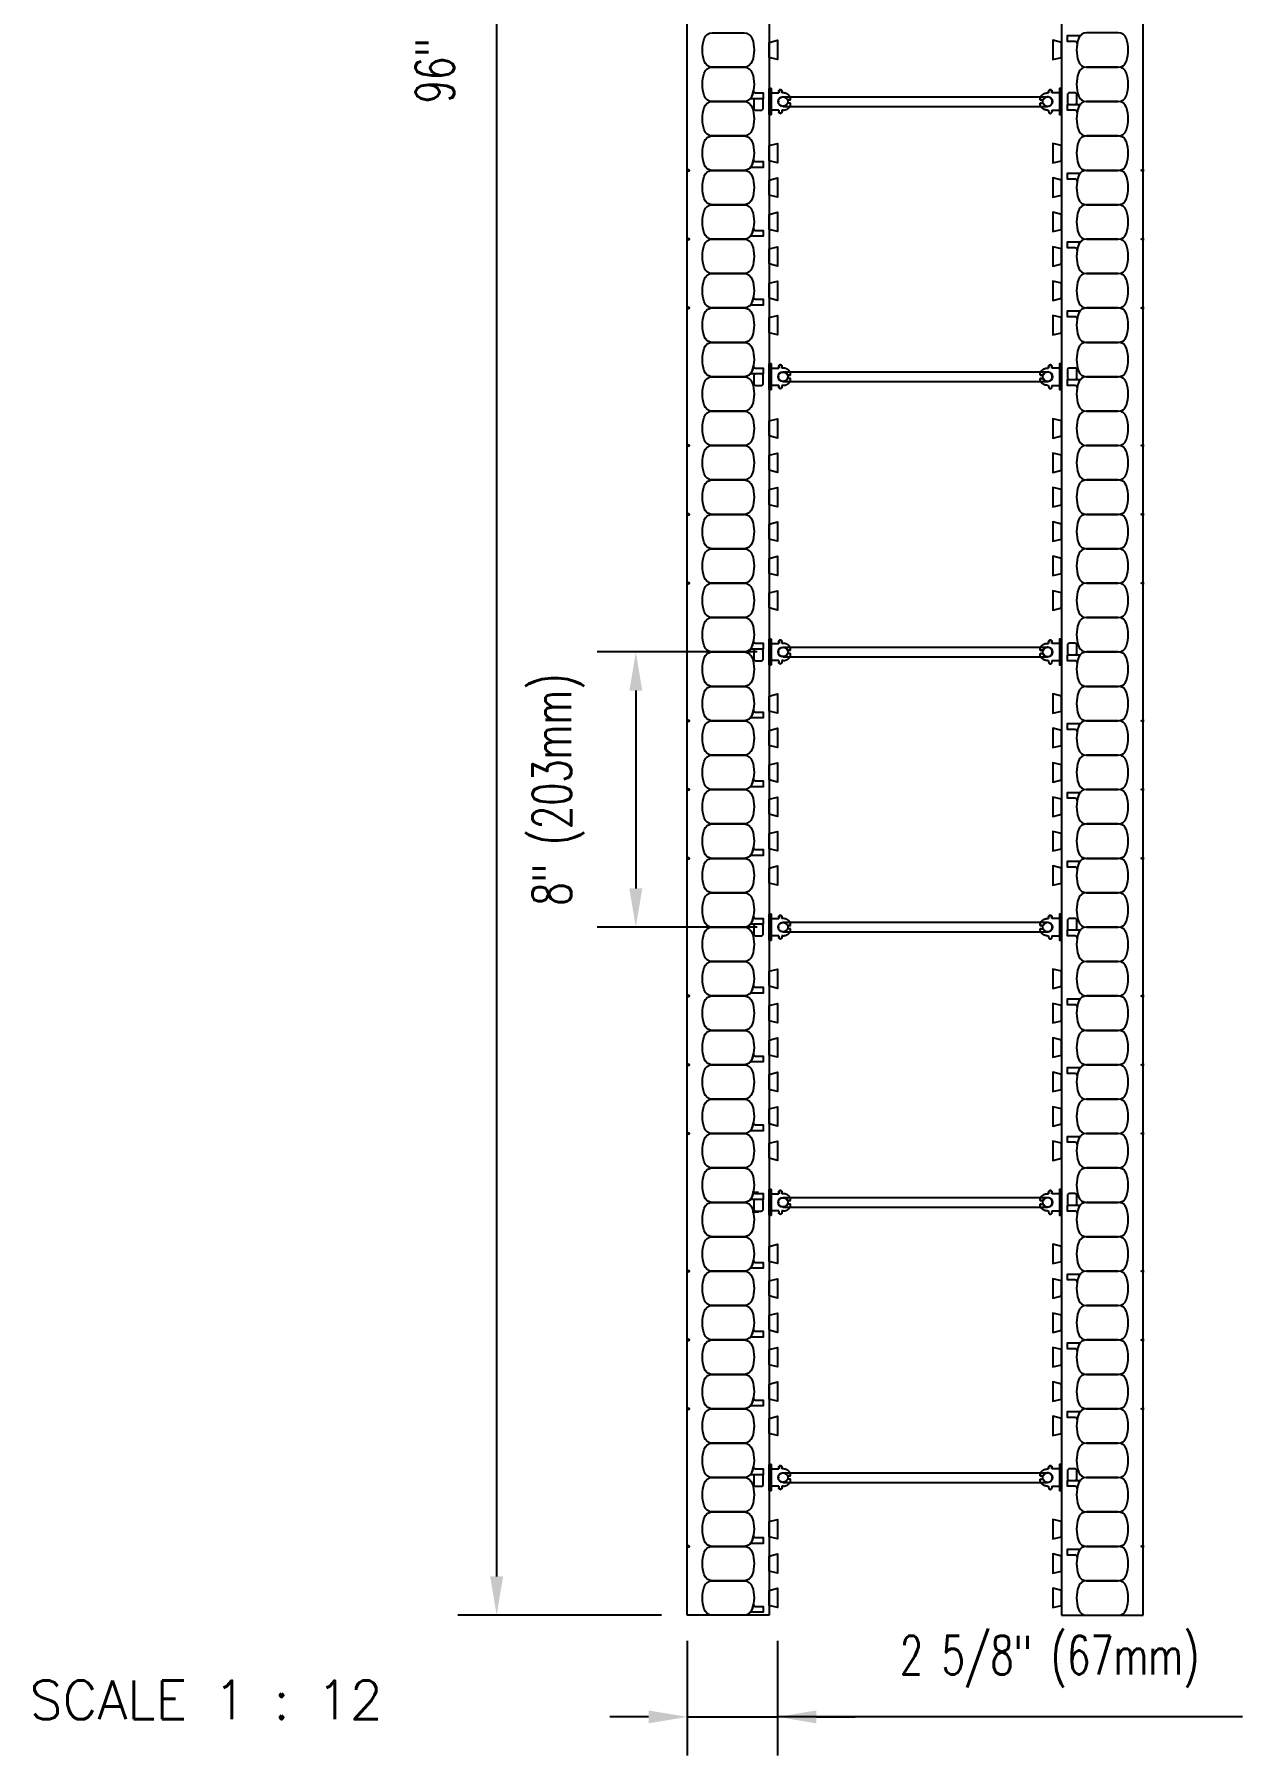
# Model space of a CAD drawing. Header units: inches. Extents: x 96 to 248, y 62 to 162.
# Drawn here: x 213 to 248.1, y 61.9 to 112 of the extents above; entities that cross this region are included whole.
import ezdxf

# ---------------------------------------------------------------- set-up
doc = ezdxf.new("R2010")
doc.units = ezdxf.units.IN
doc.header["$MEASUREMENT"] = 0
for name, color, linetype in [('line25', 2, 'Continuous'), ('LINE50', 5, 'Continuous'), ('LINE9', 9, 'Continuous'), ('TEXT', 4, 'Continuous')]:
    doc.layers.add(name, color=color, linetype=linetype)
doc.styles.add('DIM', font='romans.shx', dxfattribs={"width": 0.7})
doc.styles.add('ROMANS', font='romans.shx', dxfattribs={"height": 0.75})
doc.dimstyles.new('ext_12', dxfattribs={"dimscale": 12, "dimtxt": 0.09375, "dimasz": 0.09375, "dimexe": 0.09375, "dimexo": 0.0625, "dimgap": 0.0625, "dimtad": 1, "dimdec": 1, "dimzin": 2, "dimdsep": 46, "dimlunit": 4, "dimtxsty": 'DIM', "dimcen": 0.09, "dimdle": 0.09375, "dimclrt": 4, "dimadec": 0, "dimazin": 0, "dimtfac": 1, "dimtdec": 1, "dimtmove": 2, "dimatfit": 3, "dimfxl": 0, "dimfrac": 2, "dimtolj": 1, "dimtzin": 0, "dimarcsym": 0})

# ---------------------------------------------------------------- blocks, each defined once
blk = doc.blocks.new('*D9')
at = {"layer": 'Defpoints', "color": 0}
for p in [(232.007, 162.002), (226.465, 66.002), (232.007, 66.002)]:
    blk.add_point(p, dxfattribs=at)
at = {"layer": 'TEXT', "color": 0, "lineweight": -2}
for p, q in [((231.257, 162.002), (225.34, 162.002)), ((226.465, 160.877), (226.465, 67.127)), ((231.257, 66.002), (225.34, 66.002))]:
    blk.add_line(p, q, dxfattribs=at)
at = {"layer": 'TEXT', "color": 0}
for points in [[(226.278, 160.877), (226.653, 160.877), (226.465, 162.002)], [(226.278, 67.127), (226.653, 67.127), (226.465, 66.002)]]:
    blk.add_solid(points, dxfattribs=at)
at = {"layer": 'TEXT', "color": 4, "insert": (224.858, 114.002), "char_height": 1.125, "attachment_point": 5, "rotation": 90, "style": 'DIM'}
blk.add_mtext('\\A1;96" (2438mm) ', dxfattribs=at)
blk = doc.blocks.new('*D10')
at = {"layer": 'Defpoints', "color": 0}
for p in [(234.788, 94.002), (230.51, 86.002), (234.788, 86.002)]:
    blk.add_point(p, dxfattribs=at)
at = {"layer": 'TEXT', "color": 0, "lineweight": -2}
for p, q in [((234.038, 94.002), (229.385, 94.002)), ((230.51, 92.877), (230.51, 87.127)), ((234.038, 86.002), (229.385, 86.002))]:
    blk.add_line(p, q, dxfattribs=at)
at = {"layer": 'TEXT', "color": 0}
for points in [[(230.323, 92.877), (230.698, 92.877), (230.51, 94.002)], [(230.323, 87.127), (230.698, 87.127), (230.51, 86.002)]]:
    blk.add_solid(points, dxfattribs=at)
at = {"layer": 'TEXT', "color": 4, "insert": (228.26, 90.002), "char_height": 1.125, "attachment_point": 5, "rotation": 90, "style": 'DIM'}
blk.add_mtext('\\A1;8" (203mm) ', dxfattribs=at)
blk = doc.blocks.new('WEB_CENTRE_TOP')
for p, q in [((-0.141, 0), (-0.141, 7.688)), ((0.141, 0), (0.141, 7.688))]:
    blk.add_line(p, q)
for centre in [(0, 7.688), (0, 0)]:
    blk.add_circle(centre, 0.141)
blk = doc.blocks.new('Connector')
blk.add_point((0.271, 0))
at = {"layer": 'LINE9'}
for p, q in [((0, 0.375), (0, -0.375)), ((0.062, -0.375), (0.062, 0.375)), ((0.281, 0.25), (0.062, 0.25))]:
    blk.add_line(p, q, dxfattribs=at)
for points, weights in [([(0.007, 0.375), (0.004, 0.375), (0, 0.375)], [1, 0.972587069138, 0.950305488115]), ([(0.327, 0.343), (0.308, 0.343), (0.281, 0.317), (0.281, 0.297)], [1, 0.85355339, 0.85355339, 1]), ([(0.328, 0.343), (0.327, 0.343), (0.327, 0.343)], [1, 0.70710678, 1]), ([(0.375, 0.297), (0.375, 0.317), (0.348, 0.343), (0.329, 0.343)], [1, 0.85355339, 0.85355339, 1]), ([(0.406, 0.25), (0.546, 0.25), (0.619, 0.131)], [0.958404415409, 0.794674173519, 0.864651571113]), ([(0.619, 0.052), (0.612, 0.049), (0.604, 0.049)], [0.83615024178, 0.892081430621, 1]), ([(0, -0.375), (0.004, -0.375), (0.007, -0.375)], [0.950305488115, 0.972587069138, 1]), ([(0.281, -0.297), (0.281, -0.317), (0.308, -0.343), (0.327, -0.343)], [1, 0.85355339, 0.85355339, 1]), ([(0.327, -0.343), (0.281, -0.343), (0.281, -0.297)], [1, 0.70710678, 1]), ([(0.329, -0.343), (0.348, -0.343), (0.375, -0.317), (0.375, -0.297)], [1, 0.85355339, 0.85355339, 1]), ([(0.375, -0.297), (0.375, -0.343), (0.329, -0.343)], [1, 0.70710678, 1]), ([(0.619, -0.131), (0.546, -0.25), (0.406, -0.25)], [0.864651574428, 0.794674169686, 0.958404415195]), ([(0.604, -0.049), (0.612, -0.049), (0.619, -0.052)], [1, 0.89208144177, 0.836150253337])]:
    blk.add_rational_spline(points, weights, degree=2, dxfattribs=at)
for points, degree in [([(0, 0.375), (0.002, 0.375), (0.005, 0.375), (0.007, 0.375)], 3), ([(0.007, 0.375), (0.021, 0.375), (0.051, 0.375), (0.062, 0.375), (0.062, 0.375)], 3), ([(0.281, 0.25), (0.281, 0.297)], 1), ([(0.327, 0.343), (0.327, 0.343), (0.328, 0.343), (0.328, 0.343)], 3), ([(0.328, 0.343), (0.329, 0.343), (0.329, 0.343), (0.329, 0.343)], 3), ([(0.375, 0.25), (0.375, 0.297)], 1), ([(0.406, 0.25), (0.375, 0.25)], 1), ([(0.406, 0.25), (0.406, 0.25)], 1), ([(0.406, 0.25), (0.406, 0.25)], 1), ([(0.406, 0.25), (0.406, 0.25)], 1), ([(0.406, 0.25), (0.406, 0.25)], 1), ([(0.406, 0.25), (0.406, 0.25)], 1), ([(0.406, 0.25), (0.406, 0.25)], 1), ([(0.406, 0.25), (0.406, 0.25)], 1), ([(0.406, 0.25), (0.406, 0.25)], 1), ([(0.406, 0.25), (0.406, 0.25)], 1), ([(0.406, 0.25), (0.406, 0.25)], 1), ([(0.406, 0.25), (0.406, 0.25)], 1), ([(0.406, 0.25), (0.406, 0.25)], 1), ([(0.406, 0.25), (0.406, 0.25)], 1), ([(0.406, 0.25), (0.406, 0.25)], 1), ([(0.406, 0.25), (0.406, 0.25)], 1), ([(0.406, 0.25), (0.406, 0.25)], 1), ([(0.406, 0.25), (0.406, 0.25)], 1), ([(0.406, 0.25), (0.406, 0.25)], 1), ([(0.406, 0.25), (0.406, 0.25)], 1), ([(0.406, 0.25), (0.406, 0.25)], 1), ([(0.406, 0.25), (0.406, 0.25)], 1), ([(0.406, 0.25), (0.406, 0.25)], 1), ([(0.406, 0.25), (0.406, 0.25)], 1), ([(0.406, 0.25), (0.406, 0.25)], 1), ([(0.604, 0.049), (0.532, 0.049)], 1), ([(0.532, 0.049), (0.532, 0.049)], 1), ([(0.532, 0.049), (0.532, 0.049)], 1), ([(0.532, 0.049), (0.532, 0.049)], 1), ([(0.532, 0.049), (0.532, 0.049)], 1), ([(0.532, 0.049), (0.532, 0.049)], 1), ([(0.532, 0.049), (0.532, 0.049)], 1), ([(0.532, 0.049), (0.532, 0.049)], 1), ([(0.532, 0.049), (0.532, 0.049)], 1), ([(0.532, 0.049), (0.532, 0.049)], 1), ([(0.532, 0.049), (0.532, 0.049)], 1), ([(0.604, 0.049), (0.609, 0.049), (0.614, 0.05), (0.619, 0.052)], 3), ([(0.604, 0.049), (0.604, 0.049)], 1), ([(0.604, 0.049), (0.604, 0.049)], 1), ([(0.604, 0.049), (0.604, 0.049)], 1), ([(0.604, 0.049), (0.604, 0.049)], 1), ([(0.619, 0.131), (0.619, 0.052)], 1), ([(0.619, 0.131), (0.619, 0.131)], 1), ([(0.619, 0.131), (0.619, 0.131)], 1), ([(0.619, 0.131), (0.619, 0.131)], 1), ([(0.619, 0.131), (0.619, 0.131)], 1), ([(0.007, -0.375), (0.005, -0.375), (0.002, -0.375), (0, -0.375)], 3), ([(0.062, -0.375), (0.062, -0.375), (0.051, -0.375), (0.021, -0.375), (0.007, -0.375)], 3), ([(0.062, -0.25), (0.281, -0.25)], 1), ([(0.281, -0.297), (0.281, -0.25)], 1), ([(0.281, -0.25), (0.281, -0.297)], 1), ([(0.328, -0.343), (0.328, -0.343), (0.327, -0.343), (0.327, -0.343)], 3), ([(0.329, -0.343), (0.329, -0.343), (0.329, -0.343), (0.328, -0.343)], 3), ([(0.375, -0.25), (0.375, -0.297)], 1), ([(0.375, -0.297), (0.375, -0.25)], 1), ([(0.406, -0.25), (0.375, -0.25)], 1), ([(0.406, -0.25), (0.406, -0.25)], 1), ([(0.406, -0.25), (0.406, -0.25)], 1), ([(0.406, -0.25), (0.406, -0.25)], 1), ([(0.406, -0.25), (0.406, -0.25)], 1), ([(0.406, -0.25), (0.406, -0.25)], 1), ([(0.406, -0.25), (0.406, -0.25)], 1), ([(0.406, -0.25), (0.406, -0.25)], 1), ([(0.406, -0.25), (0.406, -0.25)], 1), ([(0.406, -0.25), (0.406, -0.25)], 1), ([(0.406, -0.25), (0.406, -0.25)], 1), ([(0.406, -0.25), (0.406, -0.25)], 1), ([(0.532, -0.049), (0.604, -0.049)], 1), ([(0.604, -0.049), (0.58, -0.049), (0.556, -0.049), (0.532, -0.049)], 3), ([(0.532, -0.049), (0.532, -0.049)], 1), ([(0.532, -0.049), (0.532, -0.049)], 1), ([(0.532, -0.049), (0.532, -0.049)], 1), ([(0.532, -0.049), (0.532, -0.049)], 1), ([(0.619, -0.052), (0.614, -0.05), (0.609, -0.049), (0.604, -0.049)], 3), ([(0.604, -0.049), (0.604, -0.049)], 1), ([(0.604, -0.049), (0.604, -0.049)], 1), ([(0.604, -0.049), (0.604, -0.049)], 1), ([(0.604, -0.049), (0.604, -0.049)], 1), ([(0.604, -0.049), (0.604, -0.049)], 1), ([(0.604, -0.049), (0.604, -0.049)], 1), ([(0.604, -0.049), (0.604, -0.049)], 1), ([(0.604, -0.049), (0.604, -0.049)], 1), ([(0.619, -0.052), (0.619, -0.131)], 1), ([(0.619, -0.131), (0.619, -0.131)], 1), ([(0.619, -0.131), (0.619, -0.131)], 1), ([(0.619, -0.131), (0.619, -0.131)], 1), ([(0.619, -0.131), (0.619, -0.131)], 1)]:
    blk.add_open_spline(points, degree=degree, dxfattribs=at)
for points, weights, knots in [([(0.062, 0.375), (0.062, 0.375), (0.046, 0.375), (0.03, 0.375), (0.007, 0.375)], [0.868718858569, 0.861102746415, 1, 0.861102734288, 0.868718859898], [0, 0, 0, 0.5, 0.5, 1, 1, 1]), ([(0.532, 0.049), (0.472, 0.203), (0.333, 0.113), (0.157, 0), (0.333, -0.113), (0.472, -0.203), (0.532, -0.049)], [0.899508922286, 0.599718215298, 1, 0.54226024, 1, 0.599718224335, 0.899508908749], [0, 0, 0, 0.318112, 0.318112, 0.681888, 0.681888, 1, 1, 1]), ([(0.007, -0.375), (0.03, -0.375), (0.046, -0.375), (0.062, -0.375), (0.062, -0.375)], [0.868718859319, 0.861102739573, 1, 0.861102742958, 0.868718858948], [0, 0, 0, 0.5, 0.5, 1, 1, 1])]:
    blk.add_rational_spline(points, weights, degree=2, knots=knots, dxfattribs=at)
blk = doc.blocks.new('*D16')
at = {"layer": 'Defpoints', "color": 0}
for p in [(232.007, 66.002), (234.632, 66.002), (234.632, 63.045)]:
    blk.add_point(p, dxfattribs=at)
at = {"layer": 'TEXT', "color": 0, "lineweight": -2}
for p, q in [((232.007, 65.252), (232.007, 61.92)), ((234.632, 65.252), (234.632, 61.92)), ((230.882, 63.045), (229.757, 63.045)), ((232.007, 63.045), (234.632, 63.045)), ((232.007, 63.045), (234.632, 63.045)), ((248.141, 63.045), (234.632, 63.045)), ((235.757, 63.045), (236.882, 63.045))]:
    blk.add_line(p, q, dxfattribs=at)
at = {"layer": 'TEXT', "color": 0}
for points in [[(230.882, 63.232), (230.882, 62.857), (232.007, 63.045)], [(235.757, 63.232), (235.757, 62.857), (234.632, 63.045)]]:
    blk.add_solid(points, dxfattribs=at)
at = {"layer": 'TEXT', "color": 4, "insert": (242.535, 64.652), "char_height": 1.125, "attachment_point": 5, "style": 'DIM'}
blk.add_mtext('\\A1;2 5/8" (67mm)', dxfattribs=at)

msp = doc.modelspace()

# ---------------------------------------------------------------- linework, layer by layer
at = {"layer": 'line25'}
for p, q in [((234.382, 133.627), (234.382, 66.002)), ((242.882, 133.627), (242.882, 66.002))]:
    msp.add_line(p, q, dxfattribs=at)
for points in [[(234.382, 111.721), (234.632, 111.783), (234.632, 111.221), (234.382, 111.283)], [(242.882, 111.721), (242.632, 111.783), (242.632, 111.221), (242.882, 111.283)], [(234.382, 108.721), (234.632, 108.783), (234.632, 108.221), (234.382, 108.283)], [(242.882, 108.721), (242.632, 108.783), (242.632, 108.221), (242.882, 108.283)], [(234.382, 107.721), (234.632, 107.783), (234.632, 107.221), (234.382, 107.283)], [(242.882, 107.721), (242.632, 107.783), (242.632, 107.221), (242.882, 107.283)], [(234.382, 106.721), (234.632, 106.783), (234.632, 106.221), (234.382, 106.283)], [(242.882, 106.721), (242.632, 106.783), (242.632, 106.221), (242.882, 106.283)], [(234.382, 105.721), (234.632, 105.783), (234.632, 105.221), (234.382, 105.283)], [(242.882, 105.721), (242.632, 105.783), (242.632, 105.221), (242.882, 105.283)], [(234.382, 104.721), (234.632, 104.783), (234.632, 104.221), (234.382, 104.283)], [(242.882, 104.721), (242.632, 104.783), (242.632, 104.221), (242.882, 104.283)], [(234.382, 103.721), (234.632, 103.783), (234.632, 103.221), (234.382, 103.283)], [(242.882, 103.721), (242.632, 103.783), (242.632, 103.221), (242.882, 103.283)], [(234.382, 100.721), (234.632, 100.783), (234.632, 100.221), (234.382, 100.283)], [(242.882, 100.721), (242.632, 100.783), (242.632, 100.221), (242.882, 100.283)], [(234.382, 99.721), (234.632, 99.783), (234.632, 99.221), (234.382, 99.283)], [(242.882, 99.721), (242.632, 99.783), (242.632, 99.221), (242.882, 99.283)], [(234.382, 98.721), (234.632, 98.783), (234.632, 98.221), (234.382, 98.283)], [(242.882, 98.721), (242.632, 98.783), (242.632, 98.221), (242.882, 98.283)], [(234.382, 97.721), (234.632, 97.783), (234.632, 97.221), (234.382, 97.283)], [(242.882, 97.721), (242.632, 97.783), (242.632, 97.221), (242.882, 97.283)], [(234.382, 96.721), (234.632, 96.783), (234.632, 96.221), (234.382, 96.283)], [(242.882, 96.721), (242.632, 96.783), (242.632, 96.221), (242.882, 96.283)], [(234.382, 95.721), (234.632, 95.783), (234.632, 95.221), (234.382, 95.283)], [(242.882, 95.721), (242.632, 95.783), (242.632, 95.221), (242.882, 95.283)], [(234.382, 92.721), (234.632, 92.783), (234.632, 92.221), (234.382, 92.283)], [(242.882, 92.721), (242.632, 92.783), (242.632, 92.221), (242.882, 92.283)], [(234.382, 91.721), (234.632, 91.783), (234.632, 91.221), (234.382, 91.283)], [(242.882, 91.721), (242.632, 91.783), (242.632, 91.221), (242.882, 91.283)], [(234.382, 90.721), (234.632, 90.783), (234.632, 90.221), (234.382, 90.283)], [(242.882, 90.721), (242.632, 90.783), (242.632, 90.221), (242.882, 90.283)], [(234.382, 89.721), (234.632, 89.783), (234.632, 89.221), (234.382, 89.283)], [(242.882, 89.721), (242.632, 89.783), (242.632, 89.221), (242.882, 89.283)], [(234.382, 88.721), (234.632, 88.783), (234.632, 88.221), (234.382, 88.283)], [(242.882, 88.721), (242.632, 88.783), (242.632, 88.221), (242.882, 88.283)], [(234.382, 87.721), (234.632, 87.783), (234.632, 87.221), (234.382, 87.283)], [(242.882, 87.721), (242.632, 87.783), (242.632, 87.221), (242.882, 87.283)], [(234.382, 84.721), (234.632, 84.783), (234.632, 84.221), (234.382, 84.283)], [(242.882, 84.721), (242.632, 84.783), (242.632, 84.221), (242.882, 84.283)], [(234.382, 83.721), (234.632, 83.783), (234.632, 83.221), (234.382, 83.283)], [(242.882, 83.721), (242.632, 83.783), (242.632, 83.221), (242.882, 83.283)], [(234.382, 82.721), (234.632, 82.783), (234.632, 82.221), (234.382, 82.283)], [(242.882, 82.721), (242.632, 82.783), (242.632, 82.221), (242.882, 82.283)], [(234.382, 81.721), (234.632, 81.783), (234.632, 81.221), (234.382, 81.283)], [(242.882, 81.721), (242.632, 81.783), (242.632, 81.221), (242.882, 81.283)], [(234.382, 80.721), (234.632, 80.783), (234.632, 80.221), (234.382, 80.283)], [(242.882, 80.721), (242.632, 80.783), (242.632, 80.221), (242.882, 80.283)], [(234.382, 79.721), (234.632, 79.783), (234.632, 79.221), (234.382, 79.283)], [(242.882, 79.721), (242.632, 79.783), (242.632, 79.221), (242.882, 79.283)], [(234.382, 76.721), (234.632, 76.783), (234.632, 76.221), (234.382, 76.283)], [(242.882, 76.721), (242.632, 76.783), (242.632, 76.221), (242.882, 76.283)], [(234.382, 75.721), (234.632, 75.783), (234.632, 75.221), (234.382, 75.283)], [(242.882, 75.721), (242.632, 75.783), (242.632, 75.221), (242.882, 75.283)], [(234.382, 74.721), (234.632, 74.783), (234.632, 74.221), (234.382, 74.283)], [(242.882, 74.721), (242.632, 74.783), (242.632, 74.221), (242.882, 74.283)], [(234.382, 73.721), (234.632, 73.783), (234.632, 73.221), (234.382, 73.283)], [(242.882, 73.721), (242.632, 73.783), (242.632, 73.221), (242.882, 73.283)], [(234.382, 72.721), (234.632, 72.783), (234.632, 72.221), (234.382, 72.283)], [(242.882, 72.721), (242.632, 72.783), (242.632, 72.221), (242.882, 72.283)], [(234.382, 71.721), (234.632, 71.783), (234.632, 71.221), (234.382, 71.283)], [(242.882, 71.721), (242.632, 71.783), (242.632, 71.221), (242.882, 71.283)], [(234.382, 68.721), (234.632, 68.783), (234.632, 68.221), (234.382, 68.283)], [(242.882, 68.721), (242.632, 68.783), (242.632, 68.221), (242.882, 68.283)], [(234.382, 67.721), (234.632, 67.783), (234.632, 67.221), (234.382, 67.283)], [(242.882, 67.721), (242.632, 67.783), (242.632, 67.221), (242.882, 67.283)], [(234.382, 66.721), (234.632, 66.783), (234.632, 66.221), (234.382, 66.283)], [(242.882, 66.721), (242.632, 66.783), (242.632, 66.221), (242.882, 66.283)]]:
    msp.add_lwpolyline(points, close=True, dxfattribs=at)
at = {"layer": 'LINE50'}
for p, q in [((232.007, 66.002), (232.007, 135.971)), ((245.257, 66.002), (245.257, 135.971)), ((234.382, 66.002), (232.007, 66.002)), ((242.882, 66.002), (245.257, 66.002))]:
    msp.add_line(p, q, dxfattribs=at)
at = {"layer": 'LINE9'}
for p, q in [((234.072, 78.284), (233.889, 78.284)), ((234.072, 77.719), (233.889, 77.719))]:
    msp.add_line(p, q, dxfattribs=at)
for points in [[(233.893, 111.829, -0.157671), (233.893, 111.175, -0.325305), (233.655, 111.002), (232.734, 111.002, -0.325305), (232.496, 111.175, -0.157671), (232.496, 111.829, -0.325305), (232.734, 112.002), (233.655, 112.002, -0.325305)], [(243.371, 111.829, 0.037267), (243.334, 111.675, 0.463036), (243.272, 111.748), (243.051, 111.748), (243.051, 111.919), (243.397, 111.919, 0.189002), (243.439, 111.935, 0.128407)], [(243.371, 111.829, 0.157671), (243.371, 111.175, 0.325305), (243.609, 111.002), (244.53, 111.002, 0.325305), (244.768, 111.175, 0.157671), (244.768, 111.829, 0.325305), (244.53, 112.002), (243.609, 112.002, 0.325305)], [(233.893, 110.829, -0.157671), (233.893, 110.175, -0.325305), (233.655, 110.002), (232.734, 110.002, -0.325305), (232.496, 110.175, -0.157671), (232.496, 110.829, -0.325305), (232.734, 111.002), (233.655, 111.002, -0.325305)], [(243.371, 110.829, 0.157671), (243.371, 110.175, 0.325305), (243.609, 110.002), (244.53, 110.002, 0.325305), (244.768, 110.175, 0.157671), (244.768, 110.829, 0.325305), (244.53, 111.002), (243.609, 111.002, 0.325305)], [(233.893, 110.175, 0.037267), (233.931, 110.329, 0.463036), (233.992, 110.256), (234.214, 110.256), (234.214, 110.085), (233.868, 110.085, 0.189002), (233.825, 110.068, 0.128407)], [(233.893, 110.175, 0.037267), (233.931, 110.329, 0.463036), (233.992, 110.256), (234.214, 110.256), (234.214, 110.085), (233.868, 110.085, 0.189002), (233.825, 110.068, 0.128407)], [(233.999, 110.085, 0.414214), (233.936, 110.023), (233.936, 109.81, 0.414214), (233.999, 109.748), (234.151, 109.748, 0.414214), (234.214, 109.81), (234.214, 110.023, 0.414214), (234.151, 110.085)], [(243.051, 110.193), (243.051, 109.981, 0.414214), (243.113, 109.919), (243.266, 109.919, 0.414214), (243.328, 109.981), (243.328, 110.193, 0.414214), (243.266, 110.256), (243.113, 110.256, 0.414214)], [(233.893, 109.829, -0.157671), (233.893, 109.175, -0.325305), (233.655, 109.002), (232.734, 109.002, -0.325305), (232.496, 109.175, -0.157671), (232.496, 109.829, -0.325305), (232.734, 110.002), (233.655, 110.002, -0.325305)], [(243.371, 109.829, 0.037267), (243.334, 109.675, 0.463036), (243.272, 109.748), (243.051, 109.748), (243.051, 109.919), (243.397, 109.919, 0.189002), (243.439, 109.935, 0.128407)], [(243.371, 109.829, 0.157671), (243.371, 109.175, 0.325305), (243.609, 109.002), (244.53, 109.002, 0.325305), (244.768, 109.175, 0.157671), (244.768, 109.829, 0.325305), (244.53, 110.002), (243.609, 110.002, 0.325305)], [(233.893, 108.829, -0.157671), (233.893, 108.175, -0.325305), (233.655, 108.002), (232.734, 108.002, -0.325305), (232.496, 108.175, -0.157671), (232.496, 108.829, -0.325305), (232.734, 109.002), (233.655, 109.002, -0.325305)], [(243.371, 108.829, 0.157671), (243.371, 108.175, 0.325305), (243.609, 108.002), (244.53, 108.002, 0.325305), (244.768, 108.175, 0.157671), (244.768, 108.829, 0.325305), (244.53, 109.002), (243.609, 109.002, 0.325305)], [(233.893, 108.175, 0.037267), (233.931, 108.329, 0.463036), (233.992, 108.256), (234.214, 108.256), (234.214, 108.085), (233.868, 108.085, 0.189002), (233.825, 108.068, 0.128407)], [(233.893, 107.829, -0.157671), (233.893, 107.175, -0.325305), (233.655, 107.002), (232.734, 107.002, -0.325305), (232.496, 107.175, -0.157671), (232.496, 107.829, -0.325305), (232.734, 108.002), (233.655, 108.002, -0.325305)], [(243.371, 107.829, 0.037267), (243.334, 107.675, 0.463036), (243.272, 107.748), (243.051, 107.748), (243.051, 107.919), (243.397, 107.919, 0.189002), (243.439, 107.935, 0.128407)], [(243.371, 107.829, 0.157671), (243.371, 107.175, 0.325305), (243.609, 107.002), (244.53, 107.002, 0.325305), (244.768, 107.175, 0.157671), (244.768, 107.829, 0.325305), (244.53, 108.002), (243.609, 108.002, 0.325305)], [(233.893, 106.829, -0.157671), (233.893, 106.175, -0.325305), (233.655, 106.002), (232.734, 106.002, -0.325305), (232.496, 106.175, -0.157671), (232.496, 106.829, -0.325305), (232.734, 107.002), (233.655, 107.002, -0.325305)], [(243.371, 106.829, 0.157671), (243.371, 106.175, 0.325305), (243.609, 106.002), (244.53, 106.002, 0.325305), (244.768, 106.175, 0.157671), (244.768, 106.829, 0.325305), (244.53, 107.002), (243.609, 107.002, 0.325305)], [(233.893, 106.175, 0.037267), (233.931, 106.329, 0.463036), (233.992, 106.256), (234.214, 106.256), (234.214, 106.085), (233.868, 106.085, 0.189002), (233.825, 106.068, 0.128407)], [(233.893, 105.829, -0.157671), (233.893, 105.175, -0.325305), (233.655, 105.002), (232.734, 105.002, -0.325305), (232.496, 105.175, -0.157671), (232.496, 105.829, -0.325305), (232.734, 106.002), (233.655, 106.002, -0.325305)], [(243.371, 105.829, 0.037267), (243.334, 105.675, 0.463036), (243.272, 105.748), (243.051, 105.748), (243.051, 105.919), (243.397, 105.919, 0.189002), (243.439, 105.935, 0.128407)], [(243.371, 105.829, 0.157671), (243.371, 105.175, 0.325305), (243.609, 105.002), (244.53, 105.002, 0.325305), (244.768, 105.175, 0.157671), (244.768, 105.829, 0.325305), (244.53, 106.002), (243.609, 106.002, 0.325305)], [(233.893, 104.829, -0.157671), (233.893, 104.175, -0.325305), (233.655, 104.002), (232.734, 104.002, -0.325305), (232.496, 104.175, -0.157671), (232.496, 104.829, -0.325305), (232.734, 105.002), (233.655, 105.002, -0.325305)], [(243.371, 104.829, 0.157671), (243.371, 104.175, 0.325305), (243.609, 104.002), (244.53, 104.002, 0.325305), (244.768, 104.175, 0.157671), (244.768, 104.829, 0.325305), (244.53, 105.002), (243.609, 105.002, 0.325305)], [(233.893, 104.175, 0.037267), (233.931, 104.329, 0.463036), (233.992, 104.256), (234.214, 104.256), (234.214, 104.085), (233.868, 104.085, 0.189002), (233.825, 104.068, 0.128407)], [(233.893, 103.829, -0.157671), (233.893, 103.175, -0.325305), (233.655, 103.002), (232.734, 103.002, -0.325305), (232.496, 103.175, -0.157671), (232.496, 103.829, -0.325305), (232.734, 104.002), (233.655, 104.002, -0.325305)], [(243.371, 103.829, 0.037267), (243.334, 103.675, 0.463036), (243.272, 103.748), (243.051, 103.748), (243.051, 103.919), (243.397, 103.919, 0.189002), (243.439, 103.935, 0.128407)], [(243.371, 103.829, 0.157671), (243.371, 103.175, 0.325305), (243.609, 103.002), (244.53, 103.002, 0.325305), (244.768, 103.175, 0.157671), (244.768, 103.829, 0.325305), (244.53, 104.002), (243.609, 104.002, 0.325305)], [(233.893, 102.829, -0.157671), (233.893, 102.175, -0.325305), (233.655, 102.002), (232.734, 102.002, -0.325305), (232.496, 102.175, -0.157671), (232.496, 102.829, -0.325305), (232.734, 103.002), (233.655, 103.002, -0.325305)], [(243.371, 102.829, 0.157671), (243.371, 102.175, 0.325305), (243.609, 102.002), (244.53, 102.002, 0.325305), (244.768, 102.175, 0.157671), (244.768, 102.829, 0.325305), (244.53, 103.002), (243.609, 103.002, 0.325305)], [(233.893, 102.175, 0.037267), (233.931, 102.329, 0.463036), (233.992, 102.256), (234.214, 102.256), (234.214, 102.085), (233.868, 102.085, 0.189002), (233.825, 102.068, 0.128407)], [(233.893, 102.175, 0.037267), (233.931, 102.329, 0.463036), (233.992, 102.256), (234.214, 102.256), (234.214, 102.085), (233.868, 102.085, 0.189002), (233.825, 102.068, 0.128407)], [(233.999, 102.085, 0.414214), (233.936, 102.023), (233.936, 101.81, 0.414214), (233.999, 101.748), (234.151, 101.748, 0.414214), (234.214, 101.81), (234.214, 102.023, 0.414214), (234.151, 102.085)], [(243.051, 102.193), (243.051, 101.981, 0.414214), (243.113, 101.919), (243.266, 101.919, 0.414214), (243.328, 101.981), (243.328, 102.193, 0.414214), (243.266, 102.256), (243.113, 102.256, 0.414214)], [(233.893, 101.829, -0.157671), (233.893, 101.175, -0.325305), (233.655, 101.002), (232.734, 101.002, -0.325305), (232.496, 101.175, -0.157671), (232.496, 101.829, -0.325305), (232.734, 102.002), (233.655, 102.002, -0.325305)], [(243.371, 101.829, 0.037267), (243.334, 101.675, 0.463036), (243.272, 101.748), (243.051, 101.748), (243.051, 101.919), (243.397, 101.919, 0.189002), (243.439, 101.935, 0.128407)], [(243.371, 101.829, 0.157671), (243.371, 101.175, 0.325305), (243.609, 101.002), (244.53, 101.002, 0.325305), (244.768, 101.175, 0.157671), (244.768, 101.829, 0.325305), (244.53, 102.002), (243.609, 102.002, 0.325305)], [(233.893, 100.829, -0.157671), (233.893, 100.175, -0.325305), (233.655, 100.002), (232.734, 100.002, -0.325305), (232.496, 100.175, -0.157671), (232.496, 100.829, -0.325305), (232.734, 101.002), (233.655, 101.002, -0.325305)], [(243.371, 100.829, 0.157671), (243.371, 100.175, 0.325305), (243.609, 100.002), (244.53, 100.002, 0.325305), (244.768, 100.175, 0.157671), (244.768, 100.829, 0.325305), (244.53, 101.002), (243.609, 101.002, 0.325305)], [(233.893, 99.829, -0.157671), (233.893, 99.175, -0.325305), (233.655, 99.002), (232.734, 99.002, -0.325305), (232.496, 99.175, -0.157671), (232.496, 99.829, -0.325305), (232.734, 100.002), (233.655, 100.002, -0.325305)], [(243.371, 99.829, 0.157671), (243.371, 99.175, 0.325305), (243.609, 99.002), (244.53, 99.002, 0.325305), (244.768, 99.175, 0.157671), (244.768, 99.829, 0.325305), (244.53, 100.002), (243.609, 100.002, 0.325305)], [(233.893, 98.829, -0.157671), (233.893, 98.175, -0.325305), (233.655, 98.002), (232.734, 98.002, -0.325305), (232.496, 98.175, -0.157671), (232.496, 98.829, -0.325305), (232.734, 99.002), (233.655, 99.002, -0.325305)], [(243.371, 98.829, 0.157671), (243.371, 98.175, 0.325305), (243.609, 98.002), (244.53, 98.002, 0.325305), (244.768, 98.175, 0.157671), (244.768, 98.829, 0.325305), (244.53, 99.002), (243.609, 99.002, 0.325305)], [(233.893, 97.829, -0.157671), (233.893, 97.175, -0.325305), (233.655, 97.002), (232.734, 97.002, -0.325305), (232.496, 97.175, -0.157671), (232.496, 97.829, -0.325305), (232.734, 98.002), (233.655, 98.002, -0.325305)], [(243.371, 97.829, 0.157671), (243.371, 97.175, 0.325305), (243.609, 97.002), (244.53, 97.002, 0.325305), (244.768, 97.175, 0.157671), (244.768, 97.829, 0.325305), (244.53, 98.002), (243.609, 98.002, 0.325305)], [(233.893, 96.829, -0.157671), (233.893, 96.175, -0.325305), (233.655, 96.002), (232.734, 96.002, -0.325305), (232.496, 96.175, -0.157671), (232.496, 96.829, -0.325305), (232.734, 97.002), (233.655, 97.002, -0.325305)], [(243.371, 96.829, 0.157671), (243.371, 96.175, 0.325305), (243.609, 96.002), (244.53, 96.002, 0.325305), (244.768, 96.175, 0.157671), (244.768, 96.829, 0.325305), (244.53, 97.002), (243.609, 97.002, 0.325305)], [(233.893, 95.829, -0.157671), (233.893, 95.175, -0.325305), (233.655, 95.002), (232.734, 95.002, -0.325305), (232.496, 95.175, -0.157671), (232.496, 95.829, -0.325305), (232.734, 96.002), (233.655, 96.002, -0.325305)], [(243.371, 95.829, 0.157671), (243.371, 95.175, 0.325305), (243.609, 95.002), (244.53, 95.002, 0.325305), (244.768, 95.175, 0.157671), (244.768, 95.829, 0.325305), (244.53, 96.002), (243.609, 96.002, 0.325305)], [(233.893, 94.829, -0.157671), (233.893, 94.175, -0.325305), (233.655, 94.002), (232.734, 94.002, -0.325305), (232.496, 94.175, -0.157671), (232.496, 94.829, -0.325305), (232.734, 95.002), (233.655, 95.002, -0.325305)], [(243.371, 94.829, 0.157671), (243.371, 94.175, 0.325305), (243.609, 94.002), (244.53, 94.002, 0.325305), (244.768, 94.175, 0.157671), (244.768, 94.829, 0.325305), (244.53, 95.002), (243.609, 95.002, 0.325305)], [(233.893, 94.175, 0.037267), (233.931, 94.329, 0.463036), (233.992, 94.256), (234.214, 94.256), (234.214, 94.085), (233.868, 94.085, 0.189002), (233.825, 94.068, 0.128407)], [(233.999, 94.085, 0.414214), (233.936, 94.023), (233.936, 93.81, 0.414214), (233.999, 93.748), (234.151, 93.748, 0.414214), (234.214, 93.81), (234.214, 94.023, 0.414214), (234.151, 94.085)], [(243.051, 94.193), (243.051, 93.981, 0.414214), (243.113, 93.919), (243.266, 93.919, 0.414214), (243.328, 93.981), (243.328, 94.193, 0.414214), (243.266, 94.256), (243.113, 94.256, 0.414214)], [(233.893, 93.829, -0.157671), (233.893, 93.175, -0.325305), (233.655, 93.002), (232.734, 93.002, -0.325305), (232.496, 93.175, -0.157671), (232.496, 93.829, -0.325305), (232.734, 94.002), (233.655, 94.002, -0.325305)], [(243.371, 93.829, 0.037267), (243.334, 93.675, 0.463036), (243.272, 93.748), (243.051, 93.748), (243.051, 93.919), (243.397, 93.919, 0.189002), (243.439, 93.935, 0.128407)], [(243.371, 93.829, 0.157671), (243.371, 93.175, 0.325305), (243.609, 93.002), (244.53, 93.002, 0.325305), (244.768, 93.175, 0.157671), (244.768, 93.829, 0.325305), (244.53, 94.002), (243.609, 94.002, 0.325305)], [(233.893, 92.829, -0.157671), (233.893, 92.175, -0.325305), (233.655, 92.002), (232.734, 92.002, -0.325305), (232.496, 92.175, -0.157671), (232.496, 92.829, -0.325305), (232.734, 93.002), (233.655, 93.002, -0.325305)], [(243.371, 92.829, 0.157671), (243.371, 92.175, 0.325305), (243.609, 92.002), (244.53, 92.002, 0.325305), (244.768, 92.175, 0.157671), (244.768, 92.829, 0.325305), (244.53, 93.002), (243.609, 93.002, 0.325305)], [(233.893, 92.175, 0.037267), (233.931, 92.329, 0.463036), (233.992, 92.256), (234.214, 92.256), (234.214, 92.085), (233.868, 92.085, 0.189002), (233.825, 92.068, 0.128407)], [(233.893, 91.829, -0.157671), (233.893, 91.175, -0.325305), (233.655, 91.002), (232.734, 91.002, -0.325305), (232.496, 91.175, -0.157671), (232.496, 91.829, -0.325305), (232.734, 92.002), (233.655, 92.002, -0.325305)], [(243.371, 91.829, 0.037267), (243.334, 91.675, 0.463036), (243.272, 91.748), (243.051, 91.748), (243.051, 91.919), (243.397, 91.919, 0.189002), (243.439, 91.935, 0.128407)], [(243.371, 91.829, 0.157671), (243.371, 91.175, 0.325305), (243.609, 91.002), (244.53, 91.002, 0.325305), (244.768, 91.175, 0.157671), (244.768, 91.829, 0.325305), (244.53, 92.002), (243.609, 92.002, 0.325305)], [(233.893, 90.829, -0.157671), (233.893, 90.175, -0.325305), (233.655, 90.002), (232.734, 90.002, -0.325305), (232.496, 90.175, -0.157671), (232.496, 90.829, -0.325305), (232.734, 91.002), (233.655, 91.002, -0.325305)], [(243.371, 90.829, 0.157671), (243.371, 90.175, 0.325305), (243.609, 90.002), (244.53, 90.002, 0.325305), (244.768, 90.175, 0.157671), (244.768, 90.829, 0.325305), (244.53, 91.002), (243.609, 91.002, 0.325305)], [(233.893, 90.175, 0.037267), (233.931, 90.329, 0.463036), (233.992, 90.256), (234.214, 90.256), (234.214, 90.085), (233.868, 90.085, 0.189002), (233.825, 90.068, 0.128407)], [(233.893, 89.829, -0.157671), (233.893, 89.175, -0.325305), (233.655, 89.002), (232.734, 89.002, -0.325305), (232.496, 89.175, -0.157671), (232.496, 89.829, -0.325305), (232.734, 90.002), (233.655, 90.002, -0.325305)], [(243.371, 89.829, 0.037267), (243.334, 89.675, 0.463036), (243.272, 89.748), (243.051, 89.748), (243.051, 89.919), (243.397, 89.919, 0.189002), (243.439, 89.935, 0.128407)], [(243.371, 89.829, 0.157671), (243.371, 89.175, 0.325305), (243.609, 89.002), (244.53, 89.002, 0.325305), (244.768, 89.175, 0.157671), (244.768, 89.829, 0.325305), (244.53, 90.002), (243.609, 90.002, 0.325305)], [(233.893, 88.829, -0.157671), (233.893, 88.175, -0.325305), (233.655, 88.002), (232.734, 88.002, -0.325305), (232.496, 88.175, -0.157671), (232.496, 88.829, -0.325305), (232.734, 89.002), (233.655, 89.002, -0.325305)], [(243.371, 88.829, 0.157671), (243.371, 88.175, 0.325305), (243.609, 88.002), (244.53, 88.002, 0.325305), (244.768, 88.175, 0.157671), (244.768, 88.829, 0.325305), (244.53, 89.002), (243.609, 89.002, 0.325305)], [(233.893, 88.175, 0.037267), (233.931, 88.329, 0.463036), (233.992, 88.256), (234.214, 88.256), (234.214, 88.085), (233.868, 88.085, 0.189002), (233.825, 88.068, 0.128407)], [(233.893, 87.829, -0.157671), (233.893, 87.175, -0.325305), (233.655, 87.002), (232.734, 87.002, -0.325305), (232.496, 87.175, -0.157671), (232.496, 87.829, -0.325305), (232.734, 88.002), (233.655, 88.002, -0.325305)], [(243.371, 87.829, 0.037267), (243.334, 87.675, 0.463036), (243.272, 87.748), (243.051, 87.748), (243.051, 87.919), (243.397, 87.919, 0.189002), (243.439, 87.935, 0.128407)], [(243.371, 87.829, 0.157671), (243.371, 87.175, 0.325305), (243.609, 87.002), (244.53, 87.002, 0.325305), (244.768, 87.175, 0.157671), (244.768, 87.829, 0.325305), (244.53, 88.002), (243.609, 88.002, 0.325305)], [(233.893, 86.829, -0.157671), (233.893, 86.175, -0.325305), (233.655, 86.002), (232.734, 86.002, -0.325305), (232.496, 86.175, -0.157671), (232.496, 86.829, -0.325305), (232.734, 87.002), (233.655, 87.002, -0.325305)], [(243.371, 86.829, 0.157671), (243.371, 86.175, 0.325305), (243.609, 86.002), (244.53, 86.002, 0.325305), (244.768, 86.175, 0.157671), (244.768, 86.829, 0.325305), (244.53, 87.002), (243.609, 87.002, 0.325305)], [(233.893, 86.175, 0.037267), (233.931, 86.329, 0.463036), (233.992, 86.256), (234.214, 86.256), (234.214, 86.085), (233.868, 86.085, 0.189002), (233.825, 86.068, 0.128407)], [(233.999, 86.085, 0.414214), (233.936, 86.023), (233.936, 85.81, 0.414214), (233.999, 85.748), (234.151, 85.748, 0.414214), (234.214, 85.81), (234.214, 86.023, 0.414214), (234.151, 86.085)], [(243.051, 86.193), (243.051, 85.981, 0.414214), (243.113, 85.919), (243.266, 85.919, 0.414214), (243.328, 85.981), (243.328, 86.193, 0.414214), (243.266, 86.256), (243.113, 86.256, 0.414214)], [(233.893, 85.829, -0.157671), (233.893, 85.175, -0.325305), (233.655, 85.002), (232.734, 85.002, -0.325305), (232.496, 85.175, -0.157671), (232.496, 85.829, -0.325305), (232.734, 86.002), (233.655, 86.002, -0.325305)], [(243.371, 85.829, 0.037267), (243.334, 85.675, 0.463036), (243.272, 85.748), (243.051, 85.748), (243.051, 85.919), (243.397, 85.919, 0.189002), (243.439, 85.935, 0.128407)], [(243.371, 85.829, 0.157671), (243.371, 85.175, 0.325305), (243.609, 85.002), (244.53, 85.002, 0.325305), (244.768, 85.175, 0.157671), (244.768, 85.829, 0.325305), (244.53, 86.002), (243.609, 86.002, 0.325305)], [(233.893, 84.829, -0.157671), (233.893, 84.175, -0.325305), (233.655, 84.002), (232.734, 84.002, -0.325305), (232.496, 84.175, -0.157671), (232.496, 84.829, -0.325305), (232.734, 85.002), (233.655, 85.002, -0.325305)], [(243.371, 84.829, 0.157671), (243.371, 84.175, 0.325305), (243.609, 84.002), (244.53, 84.002, 0.325305), (244.768, 84.175, 0.157671), (244.768, 84.829, 0.325305), (244.53, 85.002), (243.609, 85.002, 0.325305)], [(233.893, 84.175, 0.037267), (233.931, 84.329, 0.463036), (233.992, 84.256), (234.214, 84.256), (234.214, 84.085), (233.868, 84.085, 0.189002), (233.825, 84.068, 0.128407)], [(233.893, 83.829, -0.157671), (233.893, 83.175, -0.325305), (233.655, 83.002), (232.734, 83.002, -0.325305), (232.496, 83.175, -0.157671), (232.496, 83.829, -0.325305), (232.734, 84.002), (233.655, 84.002, -0.325305)], [(243.371, 83.829, 0.037267), (243.334, 83.675, 0.463036), (243.272, 83.748), (243.051, 83.748), (243.051, 83.919), (243.397, 83.919, 0.189002), (243.439, 83.935, 0.128407)], [(243.371, 83.829, 0.157671), (243.371, 83.175, 0.325305), (243.609, 83.002), (244.53, 83.002, 0.325305), (244.768, 83.175, 0.157671), (244.768, 83.829, 0.325305), (244.53, 84.002), (243.609, 84.002, 0.325305)], [(233.893, 82.829, -0.157671), (233.893, 82.175, -0.325305), (233.655, 82.002), (232.734, 82.002, -0.325305), (232.496, 82.175, -0.157671), (232.496, 82.829, -0.325305), (232.734, 83.002), (233.655, 83.002, -0.325305)], [(243.371, 82.829, 0.157671), (243.371, 82.175, 0.325305), (243.609, 82.002), (244.53, 82.002, 0.325305), (244.768, 82.175, 0.157671), (244.768, 82.829, 0.325305), (244.53, 83.002), (243.609, 83.002, 0.325305)], [(233.893, 82.175, 0.037267), (233.931, 82.329, 0.463036), (233.992, 82.256), (234.214, 82.256), (234.214, 82.085), (233.868, 82.085, 0.189002), (233.825, 82.068, 0.128407)], [(233.893, 81.829, -0.157671), (233.893, 81.175, -0.325305), (233.655, 81.002), (232.734, 81.002, -0.325305), (232.496, 81.175, -0.157671), (232.496, 81.829, -0.325305), (232.734, 82.002), (233.655, 82.002, -0.325305)], [(243.371, 81.829, 0.037267), (243.334, 81.675, 0.463036), (243.272, 81.748), (243.051, 81.748), (243.051, 81.919), (243.397, 81.919, 0.189002), (243.439, 81.935, 0.128407)], [(243.371, 81.829, 0.157671), (243.371, 81.175, 0.325305), (243.609, 81.002), (244.53, 81.002, 0.325305), (244.768, 81.175, 0.157671), (244.768, 81.829, 0.325305), (244.53, 82.002), (243.609, 82.002, 0.325305)], [(233.893, 80.829, -0.157671), (233.893, 80.175, -0.325305), (233.655, 80.002), (232.734, 80.002, -0.325305), (232.496, 80.175, -0.157671), (232.496, 80.829, -0.325305), (232.734, 81.002), (233.655, 81.002, -0.325305)], [(243.371, 80.829, 0.157671), (243.371, 80.175, 0.325305), (243.609, 80.002), (244.53, 80.002, 0.325305), (244.768, 80.175, 0.157671), (244.768, 80.829, 0.325305), (244.53, 81.002), (243.609, 81.002, 0.325305)], [(233.893, 80.175, 0.037267), (233.931, 80.329, 0.463036), (233.992, 80.256), (234.214, 80.256), (234.214, 80.085), (233.868, 80.085, 0.189002), (233.825, 80.068, 0.128407)], [(233.893, 79.829, -0.157671), (233.893, 79.175, -0.325305), (233.655, 79.002), (232.734, 79.002, -0.325305), (232.496, 79.175, -0.157671), (232.496, 79.829, -0.325305), (232.734, 80.002), (233.655, 80.002, -0.325305)], [(243.371, 79.829, 0.037267), (243.334, 79.675, 0.463036), (243.272, 79.748), (243.051, 79.748), (243.051, 79.919), (243.397, 79.919, 0.189002), (243.439, 79.935, 0.128407)], [(243.371, 79.829, 0.157671), (243.371, 79.175, 0.325305), (243.609, 79.002), (244.53, 79.002, 0.325305), (244.768, 79.175, 0.157671), (244.768, 79.829, 0.325305), (244.53, 80.002), (243.609, 80.002, 0.325305)], [(233.893, 78.829, -0.157671), (233.893, 78.175, -0.325305), (233.655, 78.002), (232.734, 78.002, -0.325305), (232.496, 78.175, -0.157671), (232.496, 78.829, -0.325305), (232.734, 79.002), (233.655, 79.002, -0.325305)], [(243.371, 78.829, 0.157671), (243.371, 78.175, 0.325305), (243.609, 78.002), (244.53, 78.002, 0.325305), (244.768, 78.175, 0.157671), (244.768, 78.829, 0.325305), (244.53, 79.002), (243.609, 79.002, 0.325305)], [(233.893, 78.175, 0.037267), (233.931, 78.329, 0.463036), (233.992, 78.256), (234.214, 78.256), (234.214, 78.085), (233.868, 78.085, 0.189002), (233.825, 78.068, 0.128407)], [(233.999, 78.085, 0.414214), (233.936, 78.023), (233.936, 77.81, 0.414214), (233.999, 77.748), (234.151, 77.748, 0.414214), (234.214, 77.81), (234.214, 78.023, 0.414214), (234.151, 78.085)], [(243.051, 78.193), (243.051, 77.981, 0.414214), (243.113, 77.919), (243.266, 77.919, 0.414214), (243.328, 77.981), (243.328, 78.193, 0.414214), (243.266, 78.256), (243.113, 78.256, 0.414214)], [(233.893, 77.829, -0.157671), (233.893, 77.175, -0.325305), (233.655, 77.002), (232.734, 77.002, -0.325305), (232.496, 77.175, -0.157671), (232.496, 77.829, -0.325305), (232.734, 78.002), (233.655, 78.002, -0.325305)], [(243.371, 77.829, 0.037267), (243.334, 77.675, 0.463036), (243.272, 77.748), (243.051, 77.748), (243.051, 77.919), (243.397, 77.919, 0.189002), (243.439, 77.935, 0.128407)], [(243.371, 77.829, 0.157671), (243.371, 77.175, 0.325305), (243.609, 77.002), (244.53, 77.002, 0.325305), (244.768, 77.175, 0.157671), (244.768, 77.829, 0.325305), (244.53, 78.002), (243.609, 78.002, 0.325305)], [(233.893, 76.829, -0.157671), (233.893, 76.175, -0.325305), (233.655, 76.002), (232.734, 76.002, -0.325305), (232.496, 76.175, -0.157671), (232.496, 76.829, -0.325305), (232.734, 77.002), (233.655, 77.002, -0.325305)], [(243.371, 76.829, 0.157671), (243.371, 76.175, 0.325305), (243.609, 76.002), (244.53, 76.002, 0.325305), (244.768, 76.175, 0.157671), (244.768, 76.829, 0.325305), (244.53, 77.002), (243.609, 77.002, 0.325305)], [(233.893, 76.175, 0.037267), (233.931, 76.329, 0.463036), (233.992, 76.256), (234.214, 76.256), (234.214, 76.085), (233.868, 76.085, 0.189002), (233.825, 76.068, 0.128407)], [(233.893, 75.829, -0.157671), (233.893, 75.175, -0.325305), (233.655, 75.002), (232.734, 75.002, -0.325305), (232.496, 75.175, -0.157671), (232.496, 75.829, -0.325305), (232.734, 76.002), (233.655, 76.002, -0.325305)], [(243.371, 75.829, 0.037267), (243.334, 75.675, 0.463036), (243.272, 75.748), (243.051, 75.748), (243.051, 75.919), (243.397, 75.919, 0.189002), (243.439, 75.935, 0.128407)], [(243.371, 75.829, 0.157671), (243.371, 75.175, 0.325305), (243.609, 75.002), (244.53, 75.002, 0.325305), (244.768, 75.175, 0.157671), (244.768, 75.829, 0.325305), (244.53, 76.002), (243.609, 76.002, 0.325305)], [(233.893, 74.829, -0.157671), (233.893, 74.175, -0.325305), (233.655, 74.002), (232.734, 74.002, -0.325305), (232.496, 74.175, -0.157671), (232.496, 74.829, -0.325305), (232.734, 75.002), (233.655, 75.002, -0.325305)], [(243.371, 74.829, 0.157671), (243.371, 74.175, 0.325305), (243.609, 74.002), (244.53, 74.002, 0.325305), (244.768, 74.175, 0.157671), (244.768, 74.829, 0.325305), (244.53, 75.002), (243.609, 75.002, 0.325305)], [(233.893, 74.175, 0.037267), (233.931, 74.329, 0.463036), (233.992, 74.256), (234.214, 74.256), (234.214, 74.085), (233.868, 74.085, 0.189002), (233.825, 74.068, 0.128407)], [(233.893, 73.829, -0.157671), (233.893, 73.175, -0.325305), (233.655, 73.002), (232.734, 73.002, -0.325305), (232.496, 73.175, -0.157671), (232.496, 73.829, -0.325305), (232.734, 74.002), (233.655, 74.002, -0.325305)], [(243.371, 73.829, 0.037267), (243.334, 73.675, 0.463036), (243.272, 73.748), (243.051, 73.748), (243.051, 73.919), (243.397, 73.919, 0.189002), (243.439, 73.935, 0.128407)], [(243.371, 73.829, 0.157671), (243.371, 73.175, 0.325305), (243.609, 73.002), (244.53, 73.002, 0.325305), (244.768, 73.175, 0.157671), (244.768, 73.829, 0.325305), (244.53, 74.002), (243.609, 74.002, 0.325305)], [(233.893, 72.829, -0.157671), (233.893, 72.175, -0.325305), (233.655, 72.002), (232.734, 72.002, -0.325305), (232.496, 72.175, -0.157671), (232.496, 72.829, -0.325305), (232.734, 73.002), (233.655, 73.002, -0.325305)], [(243.371, 72.829, 0.157671), (243.371, 72.175, 0.325305), (243.609, 72.002), (244.53, 72.002, 0.325305), (244.768, 72.175, 0.157671), (244.768, 72.829, 0.325305), (244.53, 73.002), (243.609, 73.002, 0.325305)], [(233.893, 72.175, 0.037267), (233.931, 72.329, 0.463036), (233.992, 72.256), (234.214, 72.256), (234.214, 72.085), (233.868, 72.085, 0.189002), (233.825, 72.068, 0.128407)], [(233.893, 71.829, -0.157671), (233.893, 71.175, -0.325305), (233.655, 71.002), (232.734, 71.002, -0.325305), (232.496, 71.175, -0.157671), (232.496, 71.829, -0.325305), (232.734, 72.002), (233.655, 72.002, -0.325305)], [(243.371, 71.829, 0.037267), (243.334, 71.675, 0.463036), (243.272, 71.748), (243.051, 71.748), (243.051, 71.919), (243.397, 71.919, 0.189002), (243.439, 71.935, 0.128407)], [(243.371, 71.829, 0.157671), (243.371, 71.175, 0.325305), (243.609, 71.002), (244.53, 71.002, 0.325305), (244.768, 71.175, 0.157671), (244.768, 71.829, 0.325305), (244.53, 72.002), (243.609, 72.002, 0.325305)], [(233.893, 70.829, -0.157671), (233.893, 70.175, -0.325305), (233.655, 70.002), (232.734, 70.002, -0.325305), (232.496, 70.175, -0.157671), (232.496, 70.829, -0.325305), (232.734, 71.002), (233.655, 71.002, -0.325305)], [(243.371, 70.829, 0.157671), (243.371, 70.175, 0.325305), (243.609, 70.002), (244.53, 70.002, 0.325305), (244.768, 70.175, 0.157671), (244.768, 70.829, 0.325305), (244.53, 71.002), (243.609, 71.002, 0.325305)], [(233.893, 70.175, 0.037267), (233.931, 70.329, 0.463036), (233.992, 70.256), (234.214, 70.256), (234.214, 70.085), (233.868, 70.085, 0.189002), (233.825, 70.068, 0.128407)], [(233.999, 70.085, 0.414214), (233.936, 70.023), (233.936, 69.81, 0.414214), (233.999, 69.748), (234.151, 69.748, 0.414214), (234.214, 69.81), (234.214, 70.023, 0.414214), (234.151, 70.085)], [(243.051, 70.193), (243.051, 69.981, 0.414214), (243.113, 69.919), (243.266, 69.919, 0.414214), (243.328, 69.981), (243.328, 70.193, 0.414214), (243.266, 70.256), (243.113, 70.256, 0.414214)], [(233.893, 69.829, -0.157671), (233.893, 69.175, -0.325305), (233.655, 69.002), (232.734, 69.002, -0.325305), (232.496, 69.175, -0.157671), (232.496, 69.829, -0.325305), (232.734, 70.002), (233.655, 70.002, -0.325305)], [(243.371, 69.829, 0.037267), (243.334, 69.675, 0.463036), (243.272, 69.748), (243.051, 69.748), (243.051, 69.919), (243.397, 69.919, 0.189002), (243.439, 69.935, 0.128407)], [(243.371, 69.829, 0.157671), (243.371, 69.175, 0.325305), (243.609, 69.002), (244.53, 69.002, 0.325305), (244.768, 69.175, 0.157671), (244.768, 69.829, 0.325305), (244.53, 70.002), (243.609, 70.002, 0.325305)], [(233.893, 68.829, -0.157671), (233.893, 68.175, -0.325305), (233.655, 68.002), (232.734, 68.002, -0.325305), (232.496, 68.175, -0.157671), (232.496, 68.829, -0.325305), (232.734, 69.002), (233.655, 69.002, -0.325305)], [(243.371, 68.829, 0.157671), (243.371, 68.175, 0.325305), (243.609, 68.002), (244.53, 68.002, 0.325305), (244.768, 68.175, 0.157671), (244.768, 68.829, 0.325305), (244.53, 69.002), (243.609, 69.002, 0.325305)], [(233.893, 68.175, 0.037267), (233.931, 68.329, 0.463036), (233.992, 68.256), (234.214, 68.256), (234.214, 68.085), (233.868, 68.085, 0.189002), (233.825, 68.068, 0.128407)], [(233.893, 67.829, -0.157671), (233.893, 67.175, -0.325305), (233.655, 67.002), (232.734, 67.002, -0.325305), (232.496, 67.175, -0.157671), (232.496, 67.829, -0.325305), (232.734, 68.002), (233.655, 68.002, -0.325305)], [(243.371, 67.829, 0.037267), (243.334, 67.675, 0.463036), (243.272, 67.748), (243.051, 67.748), (243.051, 67.919), (243.397, 67.919, 0.189002), (243.439, 67.935, 0.128407)], [(243.371, 67.829, 0.157671), (243.371, 67.175, 0.325305), (243.609, 67.002), (244.53, 67.002, 0.325305), (244.768, 67.175, 0.157671), (244.768, 67.829, 0.325305), (244.53, 68.002), (243.609, 68.002, 0.325305)], [(233.893, 66.829, -0.157671), (233.893, 66.175, -0.325305), (233.655, 66.002), (232.734, 66.002, -0.325305), (232.496, 66.175, -0.157671), (232.496, 66.829, -0.325305), (232.734, 67.002), (233.655, 67.002, -0.325305)], [(243.371, 66.829, 0.157671), (243.371, 66.175, 0.325305), (243.609, 66.002), (244.53, 66.002, 0.325305), (244.768, 66.175, 0.157671), (244.768, 66.829, 0.325305), (244.53, 67.002), (243.609, 67.002, 0.325305)], [(233.893, 66.175, 0.037267), (233.931, 66.329, 0.463036), (233.992, 66.256), (234.214, 66.256), (234.214, 66.085), (233.868, 66.085, 0.189002), (233.825, 66.068, 0.128407)]]:
    msp.add_lwpolyline(points, format="xyb", close=True, dxfattribs=at)
for points in [[(232.007, 107.971), (232.072, 108.002), (232.007, 108.033)], [(245.257, 107.971), (245.193, 108.002), (245.257, 108.033)], [(232.007, 105.971), (232.072, 106.002), (232.007, 106.033)], [(245.257, 105.971), (245.193, 106.002), (245.257, 106.033)], [(232.007, 103.971), (232.072, 104.002), (232.007, 104.033)], [(245.257, 103.971), (245.193, 104.002), (245.257, 104.033)], [(232.007, 99.971), (232.072, 100.002), (232.007, 100.033)], [(245.257, 99.971), (245.193, 100.002), (245.257, 100.033)], [(232.007, 97.971), (232.072, 98.002), (232.007, 98.033)], [(245.257, 97.971), (245.193, 98.002), (245.257, 98.033)], [(232.007, 95.971), (232.072, 96.002), (232.007, 96.033)], [(245.257, 95.971), (245.193, 96.002), (245.257, 96.033)], [(232.007, 91.971), (232.072, 92.002), (232.007, 92.033)], [(245.257, 91.971), (245.193, 92.002), (245.257, 92.033)], [(232.007, 89.971), (232.072, 90.002), (232.007, 90.033)], [(245.257, 89.971), (245.193, 90.002), (245.257, 90.033)], [(232.007, 87.971), (232.072, 88.002), (232.007, 88.033)], [(245.257, 87.971), (245.193, 88.002), (245.257, 88.033)], [(232.007, 83.971), (232.072, 84.002), (232.007, 84.033)], [(245.257, 83.971), (245.193, 84.002), (245.257, 84.033)], [(232.007, 81.971), (232.072, 82.002), (232.007, 82.033)], [(245.257, 81.971), (245.193, 82.002), (245.257, 82.033)], [(232.007, 79.971), (232.072, 80.002), (232.007, 80.033)], [(245.257, 79.971), (245.193, 80.002), (245.257, 80.033)], [(232.007, 75.971), (232.072, 76.002), (232.007, 76.033)], [(245.257, 75.971), (245.193, 76.002), (245.257, 76.033)], [(232.007, 73.971), (232.072, 74.002), (232.007, 74.033)], [(245.257, 73.971), (245.193, 74.002), (245.257, 74.033)], [(232.007, 71.971), (232.072, 72.002), (232.007, 72.033)], [(245.257, 71.971), (245.193, 72.002), (245.257, 72.033)], [(232.007, 67.971), (232.072, 68.002), (232.007, 68.033)], [(245.257, 67.971), (245.193, 68.002), (245.257, 68.033)]]:
    msp.add_lwpolyline(points, close=True, dxfattribs=at)

# ---------------------------------------------------------------- block references
at = {"xscale": -1, "rotation": 180}
for p in [(234.382, 110.002), (234.382, 102.002), (234.382, 94.002), (234.382, 86.002), (234.382, 78.002), (234.382, 70.002)]:
    msp.add_blockref('Connector', p, dxfattribs=at)
at = {"rotation": 180}
for p in [(242.882, 110.002), (242.882, 102.002), (242.882, 94.002), (242.882, 86.002), (242.882, 78.002), (242.882, 70.002)]:
    msp.add_blockref('Connector', p, dxfattribs=at)
at = {"layer": 'LINE9', "rotation": 270}
for p in [(234.788, 110.002), (234.788, 102.002), (234.788, 94.002), (234.788, 86.002), (234.788, 78.002), (234.788, 70.002)]:
    msp.add_blockref('WEB_CENTRE_TOP', p, dxfattribs=at)

# ---------------------------------------------------------------- texts
at = {"layer": 'TEXT', "insert": (212.89, 64.101), "char_height": 1.125, "width": 14.24769, "attachment_point": 1, "style": 'ROMANS'}
msp.add_mtext('SCALE 1 : 12', dxfattribs=at)

# ---------------------------------------------------------------- dimensions: what is measured, and where the dimension line sits
at = {"layer": 'TEXT'}
dim = msp.add_linear_dim(base=(226.465, 66.002), p1=(232.007, 162.002), p2=(232.007, 66.002), angle=90, text='96" (2438mm) ', dimstyle='ext_12', dxfattribs=at)
dim.commit()
dim.dimension.update_dxf_attribs({"geometry": '*D9', "text_midpoint": (224.858, 114.002)})
dim = msp.add_linear_dim(base=(230.51, 86.002), p1=(234.788, 94.002), p2=(234.788, 86.002), angle=90, text='8" (203mm) ', dimstyle='ext_12', dxfattribs=at)
dim.commit()
dim.dimension.update_dxf_attribs({"geometry": '*D10', "text_midpoint": (228.26, 90.002), "dimtype": 160})
dim = msp.add_linear_dim(base=(234.632, 63.045), p1=(232.007, 66.002), p2=(234.632, 66.002), text='2 5/8" (67mm)', dimstyle='ext_12', override={"dimtmove": 1}, dxfattribs=at)
dim.commit()
dim.dimension.update_dxf_attribs({"geometry": '*D16', "text_midpoint": (242.535, 63.491), "dimtype": 160})

doc.saveas('drawing.dxf')
